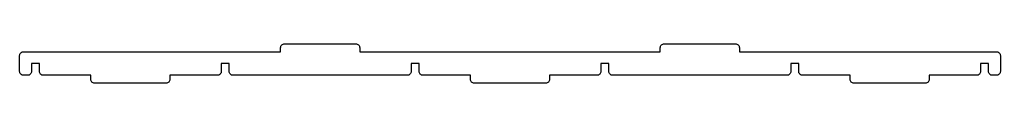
# Model space of a CAD drawing. Header units: millimetres. Extents: x 3 to 251, y 0 to 10.
import ezdxf

# ---------------------------------------------------------------- set-up
doc = ezdxf.new("R2010")
doc.units = ezdxf.units.MM
doc.layers.get('0').update_dxf_attribs({"linetype": 'CONTINUOUS'})

msp = doc.modelspace()

# ---------------------------------------------------------------- linework, layer by layer
msp.add_lwpolyline([(250, 8, -0.414214), (251, 7), (251, 3, -0.414214), (250, 2), (249, 2, -0.414214), (248, 3), (248, 5), (246, 5), (246, 3, -0.414214), (245, 2), (233, 2), (233, 1, -0.414214), (232, 0), (214, 0, -0.414214), (213, 1), (213, 2), (201, 2, -0.414214), (200, 3), (200, 5), (198, 5), (198, 3, -0.414214), (197, 2), (153, 2, -0.414214), (152, 3), (152, 5), (150, 5), (150, 3, -0.414214), (149, 2), (137, 2), (137, 1, -0.414214), (136, 0), (118, 0, -0.414214), (117, 1), (117, 2), (105, 2, -0.414214), (104, 3), (104, 5), (102, 5), (102, 3, -0.414214), (101, 2), (57, 2, -0.414214), (56, 3), (56, 5), (54, 5), (54, 3, -0.414214), (53, 2), (41, 2), (41, 1, -0.414214), (40, 0), (22, 0, -0.414214), (21, 1), (21, 2), (9, 2, -0.414214), (8, 3), (8, 5), (6, 5), (6, 3, -0.414214), (5, 2), (4, 2, -0.414214), (3, 3), (3, 7, -0.414214), (4, 8), (69, 8), (69, 9, -0.414214), (70, 10), (88, 10, -0.414214), (89, 9), (89, 8), (165, 8), (165, 9, -0.414214), (166, 10), (184, 10, -0.414214), (185, 9), (185, 8)], format="xyb", close=True)

doc.saveas('drawing.dxf')
